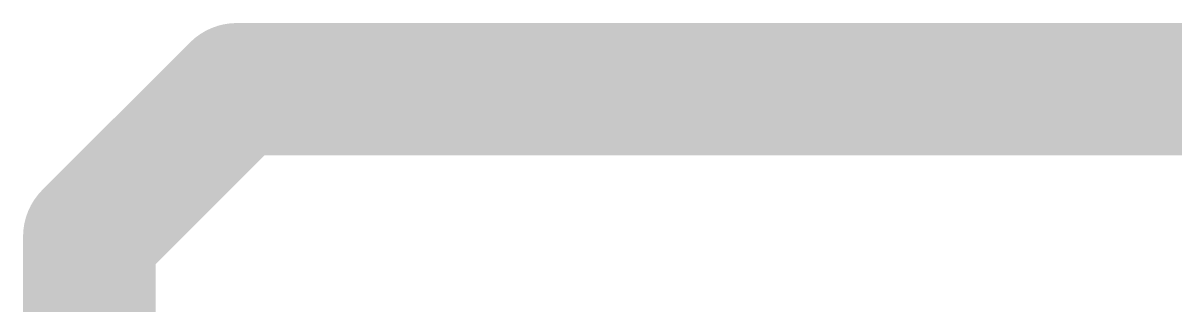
# Model space of a CAD drawing. Header units: millimetres. Extents: x 3219 to 51106, y -14166 to 2063.
# Drawn here: x 5571.73 to 5580.42, y 1782.58 to 1784.72 of the extents above; entities that cross this region are included whole.
import ezdxf

# ---------------------------------------------------------------- set-up
doc = ezdxf.new("R2010")
doc.units = ezdxf.units.MM
doc.layers.add('Bottom Layer', color=5, linetype='Continuous')

msp = doc.modelspace()

# ---------------------------------------------------------------- linework, layer by layer
at = {"layer": 'Bottom Layer'}
for points in [[(5572.2285, 1783.1081, 1, 1, 0), (5573.3411, 1784.2207, 1, 1, 0)], [(5573.3411, 1784.2207, 1, 1, 0), (5582.366, 1784.2207, 1, 1, 0)], [(5572.2285, 1777.1056, 1, 1, 0), (5572.2285, 1783.1081, 1, 1, 0)]]:
    msp.add_lwpolyline(points, format="xyseb", dxfattribs=at)
for points in [[(5573.0911, 1784.2207, 0.5, 0.5, 1), (5573.5911, 1784.2207, 0.5, 0.5, 1)], [(5573.0911, 1784.2207, 0.5, 0.5, 1), (5573.5911, 1784.2207, 0.5, 0.5, 1)], [(5571.9785, 1783.1081, 0.5, 0.5, 1), (5572.4785, 1783.1081, 0.5, 0.5, 1)], [(5571.9785, 1783.1081, 0.5, 0.5, 1), (5572.4785, 1783.1081, 0.5, 0.5, 1)]]:
    msp.add_lwpolyline(points, format="xyseb", close=True, dxfattribs=at)

doc.saveas('drawing.dxf')
